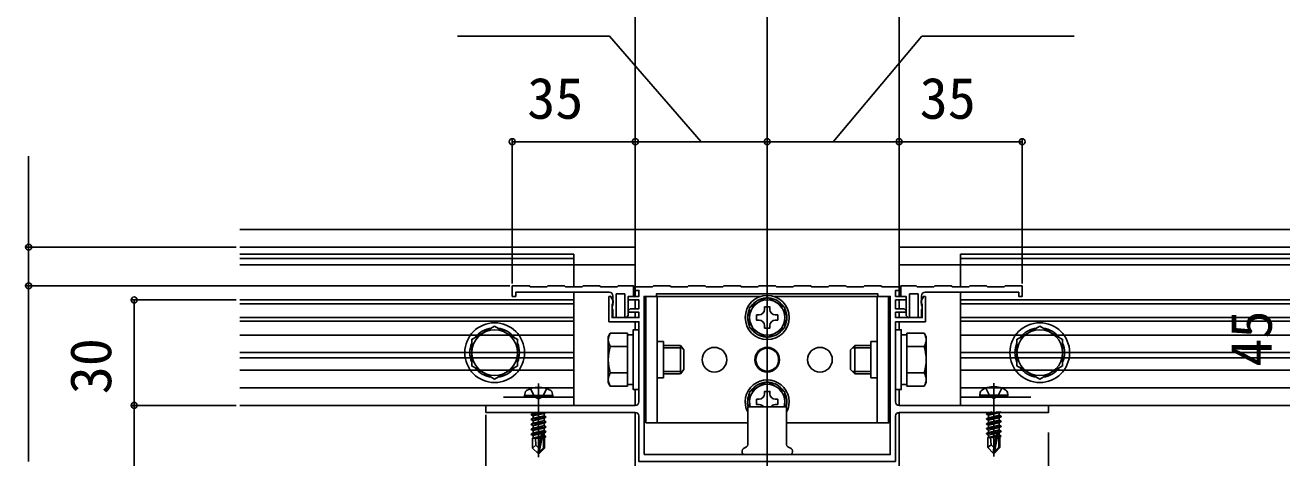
# Model space of a CAD drawing. Units: millimetres, scale not verified. Extents: x -700 to 700, y -1044 to 1038.
# Drawn here: x -400.4 to -43, y -490.6 to -367.5 of the extents above; entities that cross this region are included whole.
import ezdxf
from ezdxf.enums import TextEntityAlignment as Align

# ---------------------------------------------------------------- set-up
doc = ezdxf.new("R2010")
doc.units = ezdxf.units.MM
doc.header["$LTSCALE"] = 6
for name, color, linetype in [('0-2_YKK_11', 7, 'Continuous'), ('0-3_YKK_12', 2, 'Continuous'), ('0-4_YKK_13', 4, 'Continuous'), ('0-5_YKK_D', 6, 'Continuous')]:
    doc.layers.add(name, color=color, linetype=linetype)
doc.styles.add('ＭＳ ゴシック', font='')
doc.styles.get('ＭＳ ゴシック').set_extended_font_data('MS Gothic')

msp = doc.modelspace()

# ---------------------------------------------------------------- linework, layer by layer
at = {"layer": '0-2_YKK_11'}
msp.add_line((-152.883, -478.63), (-152.883, -491.63), dxfattribs=at)
for points in [[(-234.283, -443.43), (-260.883, -443.43), (-260.883, -444.63), (-261.883, -444.63), (-261.883, -441.63), (-257.033, -441.63), (-256.733, -441.93), (-252.033, -441.93), (-251.733, -441.63), (-247.033, -441.63), (-246.733, -441.93), (-242.033, -441.93), (-241.733, -441.63), (-237.033, -441.63), (-236.733, -441.93), (-232.033, -441.93), (-231.733, -441.63), (-227.383, -441.63), (-227.383, -444.63), (-228.883, -444.63), (-228.883, -450.054), (-229.513, -450.684), (-229.883, -450.53), (-229.883, -443.93), (-232.283, -443.93), (-232.283, -450.63), (-233.283, -450.63), (-233.283, -448.476), (-233.483, -448.13), (-233.483, -447.53), (-233.363, -447.29), (-233.283, -447.13), (-233.283, -444.43)], [(-225.883, -474.63), (-225.883, -451.83), (-234.383, -451.83), (-234.383, -444.7), (-233.939, -444.581), (-233.183, -445.889), (-233.183, -446.43), (-233.363, -446.705), (-233.483, -446.888), (-233.483, -450.63), (-225.883, -450.63), (-225.883, -449.13), (-228.759, -449.13), (-228.92, -448.742), (-228.308, -448.13), (-225.883, -448.13), (-225.883, -445.63), (-228.883, -445.63), (-228.883, -444.63), (-225.883, -444.63), (-225.883, -442.93), (-226.883, -442.93), (-226.883, -441.93), (-222.033, -441.93), (-221.733, -441.63), (-217.033, -441.63), (-216.733, -441.93), (-212.033, -441.93), (-211.733, -441.63), (-207.033, -441.63), (-206.733, -441.93), (-202.033, -441.93), (-201.733, -441.63), (-197.033, -441.63), (-196.733, -441.93), (-192.033, -441.93), (-191.733, -441.63), (-187.033, -441.63), (-186.733, -441.93), (-182.033, -441.93)], [(-182.033, -441.93), (-181.733, -441.63), (-177.033, -441.63), (-176.733, -441.93), (-172.033, -441.93), (-171.733, -441.63), (-167.033, -441.63), (-166.733, -441.93), (-162.033, -441.93), (-161.733, -441.63), (-157.033, -441.63), (-156.733, -441.93), (-151.883, -441.93), (-151.883, -442.93), (-152.883, -442.93), (-152.883, -444.63), (-149.883, -444.63), (-149.883, -445.63), (-152.883, -445.63), (-152.883, -448.13), (-150.459, -448.13), (-149.847, -448.742), (-150.008, -449.13), (-152.883, -449.13), (-152.883, -450.63), (-145.283, -450.63), (-145.283, -446.888), (-145.403, -446.705), (-145.583, -446.43), (-145.583, -445.889), (-144.828, -444.581), (-144.383, -444.7), (-144.383, -451.83), (-152.883, -451.83), (-152.883, -474.63)], [(-144.483, -443.43), (-117.883, -443.43), (-117.883, -444.63), (-116.883, -444.63), (-116.883, -441.63), (-121.733, -441.63), (-122.033, -441.93), (-126.733, -441.93), (-127.033, -441.63), (-131.733, -441.63), (-132.033, -441.93), (-136.733, -441.93), (-137.033, -441.63), (-141.733, -441.63), (-142.033, -441.93), (-146.733, -441.93), (-147.033, -441.63), (-151.383, -441.63), (-151.383, -444.63), (-149.883, -444.63), (-149.883, -450.054), (-149.254, -450.684), (-148.883, -450.53), (-148.883, -443.93), (-146.483, -443.93), (-146.483, -450.63), (-145.483, -450.63), (-145.483, -448.476), (-145.283, -448.13), (-145.283, -447.53), (-145.403, -447.29), (-145.483, -447.13), (-145.483, -444.43)], [(-226.883, -477.63), (-269.383, -477.63), (-269.383, -475.63), (-226.883, -475.63)], [(-152.883, -491.63), (-225.883, -491.63), (-225.883, -478.63)], [(-151.883, -475.63), (-109.383, -475.63), (-109.383, -477.63), (-151.883, -477.63)]]:
    msp.add_lwpolyline(points, dxfattribs=at)
msp.add_lwpolyline([(-224.383, -489.63), (-154.383, -489.63), (-154.383, -444.63), (-157.883, -444.63), (-157.883, -443.93), (-220.883, -443.93), (-220.883, -444.63), (-224.383, -444.63)], close=True, dxfattribs=at)
for centre, start, end in [((-234.283, -444.43), 0.00001, 89.99999), ((-144.483, -444.43), 90.00001, 179.99999), ((-226.883, -474.63), 270.00001, 359.99999), ((-151.883, -474.63), 180.00001, 269.99999), ((-226.883, -478.63), 0.00001, 89.99999), ((-151.883, -478.63), 90.00001, 179.99999)]:
    msp.add_arc(centre, 1, start, end, dxfattribs=at)
at = {"layer": '0-3_YKK_12'}
for p, q in [((-189.383, 21.37), (-189.383, -915.63)), ((-226.883, 2.37), (-226.883, -434.152)), ((-151.883, 2.37), (-151.883, -430.63)), ((524.426, -425.63), (-339.383, -425.63)), ((-339.383, -430.63), (-226.883, -430.63)), ((-226.883, -430.63), (-226.883, -444.63)), ((-151.883, -430.63), (-151.883, -444.63)), ((-339.383, -432.63), (-244.383, -432.63)), ((-339.383, -433.83), (-244.383, -433.83)), ((-339.383, -435.63), (-226.883, -435.63)), ((-244.383, -441.93), (-244.383, -432.63)), ((-151.883, -435.63), (273.117, -435.63)), ((-134.383, -432.63), (255.617, -432.63)), ((-134.383, -432.63), (-134.383, -441.93)), ((-134.383, -433.83), (255.617, -433.83)), ((-244.383, -475.63), (-244.383, -443.43)), ((-226.883, -445.63), (-226.883, -448.13)), ((-151.883, -445.63), (-151.883, -448.13)), ((-134.383, -443.43), (-134.383, -475.63)), ((-339.383, -446.75), (-244.383, -446.75)), ((-226.883, -449.13), (-226.883, -450.63)), ((-151.883, -449.13), (-151.883, -450.63)), ((-134.383, -446.75), (255.617, -446.75)), ((-339.383, -451.63), (-244.383, -451.63)), ((-226.883, -451.83), (-226.883, -454.13)), ((-151.883, -451.83), (-151.883, -454.13)), ((-134.383, -451.63), (255.617, -451.63)), ((-339.383, -462.13), (-244.383, -462.13)), ((-134.383, -462.13), (255.617, -462.13)), ((-226.883, -471.13), (-226.883, -475.63)), ((-151.883, -471.13), (-151.883, -475.63)), ((-339.383, -475.63), (-244.383, -475.63)), ((-226.883, -477.63), (-226.883, -575.63)), ((-151.883, -477.63), (-151.883, -575.63)), ((-134.383, -475.63), (255.617, -475.63))]:
    msp.add_line(p, q, dxfattribs=at)
msp.add_lwpolyline([(-151.883, -430.63), (273.117, -430.63), (273.117, -442.13)], dxfattribs=at)
at = {"layer": '0-4_YKK_13'}
for p, q in [((-339.383, -445.63), (-244.383, -445.63)), ((-244.383, -475.63), (-244.383, -445.63)), ((-223.883, -480.63), (-223.883, -444.63)), ((-191.133, -444.63), (-223.883, -444.63)), ((-220.683, -444.63), (-220.683, -480.63)), ((-154.883, -444.63), (-187.633, -444.63)), ((-158.083, -444.63), (-158.083, -480.63)), ((-134.383, -445.63), (-134.383, -475.63)), ((255.617, -445.63), (-134.383, -445.63)), ((-191.663, -449.87), (-192.383, -449.87)), ((-339.383, -450.63), (-244.383, -450.63)), ((-187.103, -451.39), (-186.383, -451.39)), ((255.617, -450.63), (-134.383, -450.63)), ((-339.383, -455.63), (-244.383, -455.63)), ((-234.583, -456.13), (-234.003, -455.124)), ((-234.583, -456.13), (-234.583, -469.13)), ((-229.083, -455.124), (-234.003, -455.124)), ((-229.083, -455.124), (-229.083, -470.135)), ((-227.483, -455.58), (-229.083, -455.58)), ((-151.283, -455.58), (-149.683, -455.58)), ((-149.683, -455.124), (-144.764, -455.124)), ((-149.683, -455.124), (-149.683, -470.135)), ((-144.183, -456.13), (-144.764, -455.124)), ((-144.183, -456.13), (-144.183, -469.13)), ((255.617, -455.63), (-134.383, -455.63)), ((-339.383, -460.63), (-244.383, -460.63)), ((-229.083, -458.877), (-234.003, -458.877)), ((-229.083, -458.63), (-229.083, -466.63)), ((-218.883, -457.43), (-220.683, -457.43)), ((-218.883, -457.43), (-218.883, -467.83)), ((-214.033, -458.63), (-218.883, -458.63)), ((-213.385, -459.278), (-218.883, -459.278)), ((-214.033, -466.63), (-214.033, -458.63)), ((-213.083, -459.83), (-214.033, -458.63)), ((-213.083, -465.43), (-213.083, -459.83)), ((-165.683, -459.83), (-164.483, -458.63)), ((-165.683, -465.43), (-165.683, -459.83)), ((-165.131, -459.278), (-159.883, -459.278)), ((-164.483, -458.63), (-159.883, -458.63)), ((-164.483, -466.63), (-164.483, -458.63)), ((-159.883, -457.43), (-159.883, -467.83)), ((-159.883, -457.43), (-158.083, -457.43)), ((-149.683, -458.63), (-149.683, -466.63)), ((-149.683, -458.877), (-144.764, -458.877)), ((255.617, -460.63), (-134.383, -460.63)), ((-339.383, -465.63), (-244.383, -465.63)), ((-229.083, -466.383), (-234.003, -466.383)), ((-218.883, -467.83), (-220.683, -467.83)), ((-213.385, -465.982), (-218.883, -465.982)), ((-218.883, -466.63), (-214.033, -466.63)), ((-213.083, -465.43), (-214.033, -466.63)), ((-165.683, -465.43), (-164.483, -466.63)), ((-165.131, -465.982), (-159.883, -465.982)), ((-159.883, -466.63), (-164.483, -466.63)), ((-159.883, -467.83), (-158.083, -467.83)), ((-149.683, -466.383), (-144.764, -466.383)), ((255.617, -465.63), (-134.383, -465.63)), ((-339.383, -470.63), (-244.383, -470.63)), ((-254.383, -469.43), (-254.383, -490.33)), ((-234.583, -469.13), (-234.003, -470.135)), ((-229.083, -470.135), (-234.003, -470.135)), ((-229.083, -469.68), (-227.483, -469.68)), ((-149.683, -469.68), (-151.283, -469.68)), ((-149.683, -470.135), (-144.764, -470.135)), ((-144.183, -469.13), (-144.764, -470.135)), ((255.617, -470.63), (-134.383, -470.63)), ((-124.946, -469.287), (-124.946, -490.187)), ((-264.383, -473.33), (-244.383, -473.33)), ((-258.383, -472.83), (-258.242, -472.027)), ((-250.383, -472.83), (-258.383, -472.83)), ((-258.383, -472.83), (-258.295, -473.33)), ((-250.471, -473.33), (-258.295, -473.33)), ((-250.383, -472.83), (-250.525, -472.027)), ((-250.383, -472.83), (-250.471, -473.33)), ((-191.663, -473.87), (-192.383, -473.87)), ((-134.383, -473.33), (-114.383, -473.33)), ((-128.946, -472.687), (-128.804, -471.884)), ((-120.946, -472.687), (-128.946, -472.687)), ((-128.946, -472.687), (-128.858, -473.187)), ((-121.034, -473.187), (-128.858, -473.187)), ((-120.946, -472.687), (-121.087, -471.884)), ((-120.946, -472.687), (-121.034, -473.187)), ((-339.383, -475.63), (-244.383, -475.63)), ((-252.583, -477.63), (-256.483, -478.28)), ((-256.483, -478.18), (-253.183, -477.63)), ((-256.483, -478.18), (-255.933, -477.862)), ((-256.483, -478.18), (-256.483, -478.28)), ((-256.483, -478.28), (-255.933, -478.597)), ((-254.904, -477.63), (-255.933, -477.862)), ((-255.933, -477.63), (-255.933, -477.862)), ((-252.833, -478.562), (-255.933, -479.262)), ((-255.933, -478.597), (-255.933, -479.262)), ((-252.833, -477.897), (-252.833, -478.562)), ((-252.283, -478.88), (-252.833, -478.562)), ((-194.883, -476.03), (-194.883, -486.744)), ((-189.383, -476.03), (-194.883, -476.03)), ((-189.383, -476.03), (-183.883, -476.03)), ((-187.103, -475.39), (-186.383, -475.39)), ((-183.883, -476.03), (-183.883, -486.744)), ((255.617, -475.63), (-134.383, -475.63)), ((-123.146, -477.487), (-127.046, -478.137)), ((-127.046, -478.037), (-123.746, -477.487)), ((-127.046, -478.037), (-126.496, -477.719)), ((-127.046, -478.037), (-127.046, -478.137)), ((-127.046, -478.137), (-126.496, -478.454)), ((-127.046, -479.437), (-122.846, -478.737)), ((-125.466, -477.487), (-126.496, -477.719)), ((-126.496, -477.487), (-126.496, -477.719)), ((-123.396, -478.419), (-126.496, -479.119)), ((-126.496, -478.454), (-126.496, -479.119)), ((-123.396, -477.754), (-123.396, -478.419)), ((-122.846, -478.737), (-123.396, -478.419)), ((-122.846, -478.737), (-122.846, -478.837)), ((-256.483, -479.58), (-252.283, -478.88)), ((-252.283, -478.98), (-256.483, -479.68)), ((-256.483, -479.58), (-255.933, -479.262)), ((-256.483, -479.58), (-256.483, -479.68)), ((-256.483, -479.68), (-255.933, -479.997)), ((-256.483, -480.98), (-252.283, -480.28)), ((-252.283, -480.38), (-256.483, -481.08)), ((-256.483, -480.98), (-255.933, -480.662)), ((-256.483, -480.98), (-256.483, -481.08)), ((-256.483, -481.08), (-255.933, -481.397)), ((-256.483, -482.38), (-252.283, -481.68)), ((-252.283, -481.78), (-256.483, -482.48)), ((-256.483, -482.38), (-255.933, -482.062)), ((-256.483, -482.38), (-256.483, -482.48)), ((-252.833, -479.962), (-255.933, -480.662)), ((-255.933, -479.997), (-255.933, -480.662)), ((-252.833, -481.362), (-255.933, -482.062)), ((-255.933, -481.397), (-255.933, -482.062)), ((-252.833, -479.297), (-252.833, -479.962)), ((-252.283, -480.28), (-252.833, -479.962)), ((-252.833, -480.697), (-252.833, -481.362)), ((-252.283, -481.68), (-252.833, -481.362)), ((-252.833, -482.097), (-252.833, -482.762)), ((-252.283, -478.88), (-252.283, -478.98)), ((-252.283, -480.28), (-252.283, -480.38)), ((-252.283, -481.68), (-252.283, -481.78)), ((-194.883, -480.63), (-223.883, -480.63)), ((-122.846, -478.837), (-127.046, -479.537)), ((-127.046, -479.437), (-126.496, -479.119)), ((-127.046, -479.437), (-127.046, -479.537)), ((-127.046, -479.537), (-126.496, -479.854)), ((-127.046, -480.837), (-122.846, -480.137)), ((-122.846, -480.237), (-127.046, -480.937)), ((-127.046, -480.837), (-126.496, -480.519)), ((-127.046, -480.837), (-127.046, -480.937)), ((-127.046, -480.937), (-126.496, -481.254)), ((-127.046, -482.237), (-122.846, -481.537)), ((-122.846, -481.637), (-127.046, -482.337)), ((-127.046, -482.237), (-126.496, -481.919)), ((-127.046, -482.237), (-127.046, -482.337)), ((-127.046, -482.337), (-126.496, -482.654)), ((-123.396, -479.819), (-126.496, -480.519)), ((-126.496, -479.854), (-126.496, -480.519)), ((-123.396, -481.219), (-126.496, -481.919)), ((-126.496, -481.254), (-126.496, -481.919)), ((-123.396, -479.154), (-123.396, -479.819)), ((-122.846, -480.137), (-123.396, -479.819)), ((-123.396, -480.554), (-123.396, -481.219)), ((-122.846, -481.537), (-123.396, -481.219)), ((-123.396, -481.954), (-123.396, -482.619)), ((-122.846, -480.137), (-122.846, -480.237)), ((-122.846, -481.537), (-122.846, -481.637)), ((-256.483, -482.48), (-255.933, -482.797)), ((-256.483, -483.78), (-253.458, -483.276)), ((-253.486, -483.38), (-256.483, -483.88)), ((-256.483, -483.78), (-255.933, -483.462)), ((-256.483, -483.78), (-256.483, -483.88)), ((-256.483, -483.88), (-255.933, -484.197)), ((-256.083, -484.93), (-255.933, -484.862)), ((-256.083, -484.93), (-256.083, -487.78)), ((-253.807, -484.93), (-256.083, -484.93)), ((-252.833, -482.762), (-255.933, -483.462)), ((-255.933, -482.797), (-255.933, -483.462)), ((-253.543, -483.658), (-255.933, -484.197)), ((-255.933, -484.197), (-255.933, -484.862)), ((-253.688, -484.355), (-255.933, -484.862)), ((-253.748, -484.647), (-255.466, -484.93)), ((-253.474, -483.323), (-254.383, -487.708)), ((-253.051, -483.207), (-254.233, -488.906)), ((-253.804, -484.914), (-253.888, -484.93)), ((-253.051, -483.208), (-252.283, -483.08)), ((-252.283, -483.18), (-252.996, -483.299)), ((-252.833, -484.162), (-252.987, -484.197)), ((-252.983, -483.378), (-252.983, -487.656)), ((-252.383, -484.422), (-252.983, -484.521)), ((-252.383, -484.638), (-252.983, -484.754)), ((-252.683, -484.93), (-252.983, -484.93)), ((-252.283, -483.08), (-252.833, -482.762)), ((-252.833, -483.497), (-252.833, -484.162)), ((-252.383, -484.422), (-252.833, -484.162)), ((-252.383, -484.638), (-252.683, -484.811)), ((-252.683, -484.811), (-252.683, -487.78)), ((-252.383, -484.422), (-252.383, -484.638)), ((-252.283, -483.08), (-252.283, -483.18)), ((-127.046, -483.637), (-124.02, -483.132)), ((-124.048, -483.237), (-127.046, -483.737)), ((-127.046, -483.637), (-126.496, -483.319)), ((-127.046, -483.637), (-127.046, -483.737)), ((-127.046, -483.737), (-126.496, -484.054)), ((-126.646, -484.787), (-126.496, -484.719)), ((-126.646, -484.787), (-126.646, -487.637)), ((-124.37, -484.787), (-126.646, -484.787)), ((-123.396, -482.619), (-126.496, -483.319)), ((-126.496, -482.654), (-126.496, -483.319)), ((-124.106, -483.514), (-126.496, -484.054)), ((-126.496, -484.054), (-126.496, -484.719)), ((-124.25, -484.212), (-126.496, -484.719)), ((-124.311, -484.504), (-126.029, -484.787)), ((-124.036, -483.18), (-124.946, -487.565)), ((-123.614, -483.064), (-124.796, -488.762)), ((-124.366, -484.77), (-124.45, -484.787)), ((-123.614, -483.065), (-122.846, -482.937)), ((-122.846, -483.037), (-123.559, -483.155)), ((-123.396, -484.019), (-123.549, -484.054)), ((-123.546, -483.235), (-123.546, -487.512)), ((-122.946, -484.279), (-123.546, -484.378)), ((-122.946, -484.494), (-123.546, -484.611)), ((-123.246, -484.787), (-123.546, -484.787)), ((-122.846, -482.937), (-123.396, -482.619)), ((-123.396, -483.354), (-123.396, -484.019)), ((-122.946, -484.279), (-123.396, -484.019)), ((-122.946, -484.494), (-123.246, -484.668)), ((-123.246, -484.668), (-123.246, -487.637)), ((-122.946, -484.279), (-122.946, -484.494)), ((-122.846, -482.937), (-122.846, -483.037)), ((-255.126, -486.977), (-256.083, -487.78)), ((-254.533, -489.33), (-256.083, -487.78)), ((-254.383, -487.708), (-254.533, -489.33)), ((-254.533, -489.33), (-254.233, -489.33)), ((-254.383, -487.708), (-254.383, -489.33)), ((-252.983, -487.656), (-254.233, -488.906)), ((-254.233, -489.33), (-252.683, -487.78)), ((-254.233, -488.906), (-254.233, -489.33)), ((-252.683, -487.78), (-252.983, -487.656)), ((-196.533, -488.563), (-196.533, -488.88)), ((-196.158, -487.913), (-195.258, -487.394)), ((-182.608, -487.913), (-183.508, -487.394)), ((-182.233, -488.563), (-182.233, -488.88)), ((-125.688, -486.833), (-126.646, -487.637)), ((-125.096, -489.187), (-126.646, -487.637)), ((-124.946, -487.565), (-125.096, -489.187)), ((-125.096, -489.187), (-124.796, -489.187)), ((-124.946, -487.565), (-124.946, -489.187)), ((-123.546, -487.512), (-124.796, -488.762)), ((-124.796, -489.187), (-123.246, -487.637)), ((-124.796, -488.762), (-124.796, -489.187)), ((-123.246, -487.637), (-123.546, -487.512)), ((-189.383, -489.63), (-195.783, -489.63)), ((-189.383, -489.63), (-182.983, -489.63))]:
    msp.add_line(p, q, dxfattribs=at)
for points in [[(-189.383, -444.856), (-194.383, -447.743), (-194.383, -453.517), (-189.383, -456.403), (-184.383, -453.517), (-184.383, -447.743)], [(-266.883, -453.124), (-273.383, -456.877), (-273.383, -464.383), (-266.883, -468.135), (-260.383, -464.383), (-260.383, -456.877)], [(-111.883, -453.124), (-118.383, -456.877), (-118.383, -464.383), (-111.883, -468.135), (-105.383, -464.383), (-105.383, -456.877)], [(-225.883, -471.13), (-225.883, -454.13), (-227.483, -454.13), (-227.483, -471.13)], [(-152.883, -471.13), (-152.883, -454.13), (-151.283, -454.13), (-151.283, -471.13)]]:
    msp.add_lwpolyline(points, close=True, dxfattribs=at)
for points in [[(-154.883, -444.63), (-154.883, -480.63), (-183.883, -480.63)], [(-192.383, -449.87), (-192.383, -451.39), (-191.663, -451.39)], [(-188.623, -448.35), (-188.623, -447.63), (-190.143, -447.63), (-190.143, -448.35)], [(-186.383, -451.39), (-186.383, -449.87), (-187.103, -449.87)], [(-190.143, -452.91), (-190.143, -453.63), (-188.623, -453.63), (-188.623, -452.91)], [(-256.683, -470.85), (-255.528, -473.167), (-254.383, -473.776)], [(-252.083, -470.85), (-253.238, -473.167), (-254.383, -473.776)], [(-189.383, -468.856), (-194.383, -471.743), (-194.383, -476.03)], [(-188.623, -472.35), (-188.623, -471.63), (-190.143, -471.63), (-190.143, -472.35)], [(-184.383, -476.03), (-184.383, -471.743), (-189.383, -468.856)], [(-127.246, -470.707), (-126.091, -473.024), (-124.946, -473.632)], [(-122.646, -470.707), (-123.801, -473.024), (-124.946, -473.632)], [(-192.383, -473.87), (-192.383, -475.39), (-191.663, -475.39)], [(-186.383, -475.39), (-186.383, -473.87), (-187.103, -473.87)], [(-252.37, -477.63), (-252.833, -477.897), (-255.933, -478.597)], [(-122.932, -477.487), (-123.396, -477.754), (-126.496, -478.454)], [(-252.283, -478.98), (-252.833, -479.297), (-255.933, -479.997)], [(-252.283, -480.38), (-252.833, -480.697), (-255.933, -481.397)], [(-252.283, -481.78), (-252.833, -482.097), (-255.933, -482.797)], [(-122.846, -478.837), (-123.396, -479.154), (-126.496, -479.854)], [(-122.846, -480.237), (-123.396, -480.554), (-126.496, -481.254)], [(-122.846, -481.637), (-123.396, -481.954), (-126.496, -482.654)], [(-254.383, -487.708), (-255.126, -486.977), (-255.283, -484.93)], [(-252.283, -483.18), (-252.833, -483.497), (-252.983, -483.531)], [(-124.946, -487.565), (-125.688, -486.833), (-125.846, -484.787)], [(-122.846, -483.037), (-123.396, -483.354), (-123.546, -483.388)]]:
    msp.add_lwpolyline(points, dxfattribs=at)
for centre, radius in [((-189.383, -450.63), 6.25), ((-189.383, -450.63), 5), ((-266.883, -460.63), 8.5), ((-111.883, -460.63), 8.5), ((-266.883, -460.63), 6.5), ((-111.883, -460.63), 6.5), ((-204.383, -462.63), 3.5), ((-189.383, -462.63), 3.5), ((-189.383, -462.63), 3.25), ((-174.383, -462.63), 3.5)]:
    msp.add_circle(centre, radius, dxfattribs=at)
for centre, radius, start, end in [((-189.383, -450.63), 5.575, 93.74848, 146.25152), ((-189.383, -450.63), 5.575, 33.74848, 86.25152), ((-189.383, -450.63), 5.575, 153.74848, 206.25152), ((-191.663, -448.35), 1.52, 270, 0), ((-187.103, -448.35), 1.52, 180, 270), ((-189.383, -450.63), 5.575, 333.74848, 26.25152), ((-266.883, -460.63), 7.05, 97.21814, 142.78186), ((-266.883, -460.63), 7.05, 37.21814, 82.78186), ((-189.383, -450.63), 5.575, 213.74848, 266.25152), ((-191.663, -452.91), 1.52, 0, 90), ((-189.383, -450.63), 5.575, 273.74848, 326.25152), ((-187.103, -452.91), 1.52, 90, 180), ((-111.883, -460.63), 7.05, 97.21814, 142.78186), ((-111.883, -460.63), 7.05, 37.21814, 82.78186), ((-231.261, -457.001), 3.323, 145.61575, 214.38425), ((-147.506, -457.001), 3.323, 325.61575, 34.38425), ((-266.883, -460.63), 7.05, 157.21814, 202.78186), ((-266.883, -460.63), 7.05, 337.21814, 22.78186), ((-222.164, -462.63), 12.419, 162.41205, 197.58795), ((-156.603, -462.63), 12.419, 342.41205, 17.58795), ((-111.883, -460.63), 7.05, 157.21814, 202.78186), ((-111.883, -460.63), 7.05, 337.21814, 22.78186), ((-266.883, -460.63), 7.05, 217.21814, 262.78186), ((-266.883, -460.63), 7.05, 277.21814, 322.78186), ((-231.261, -468.259), 3.323, 145.61575, 214.38425), ((-147.506, -468.259), 3.323, 325.61575, 34.38425), ((-111.883, -460.63), 7.05, 217.21814, 262.78186), ((-111.883, -460.63), 7.05, 277.21814, 322.78186), ((-257.355, -472.184), 0.9, 122.05588, 170), ((-254.383, -476.93), 6.5, 57.94412, 122.05588), ((-251.411, -472.184), 0.9, 10, 57.94412), ((-189.383, -474.63), 6.25, 331.64183, 208.3571), ((-189.383, -474.63), 5, 343.73969, 196.26031), ((-189.383, -474.63), 5.575, 93.74848, 146.25152), ((-189.383, -474.63), 5.575, 33.74848, 86.25152), ((-127.918, -472.04), 0.9, 122.05588, 170), ((-124.946, -476.787), 6.5, 57.94412, 122.05588), ((-121.974, -472.04), 0.9, 10, 57.94412), ((-189.383, -474.63), 5.575, 153.74848, 194.54396), ((-191.663, -472.35), 1.52, 270, 0), ((-187.103, -472.35), 1.52, 180, 270), ((-189.383, -474.63), 5.575, 345.45604, 26.25152), ((-191.663, -476.91), 1.52, 35.37613, 90), ((-187.103, -476.91), 1.52, 90, 144.62387), ((-253.232, -483.378), 0.248, 0, 167.19096), ((-123.794, -483.235), 0.248, 0, 167.19096), ((-195.783, -488.563), 0.75, 120, 180), ((-195.783, -488.88), 0.75, 180, 270), ((-195.633, -486.744), 0.75, 300, 0), ((-183.133, -486.744), 0.75, 180, 240), ((-182.983, -488.88), 0.75, 270, 0), ((-182.983, -488.563), 0.75, 0, 60)]:
    msp.add_arc(centre, radius, start, end, dxfattribs=at)
at = {"layer": '0-5_YKK_D'}
for p, q in [((-261.883, -440.93), (-261.883, -399.63)), ((-226.883, -420.63), (-226.883, -399.63)), ((-226.883, -420.63), (-226.883, -399.63)), ((-189.383, -420.63), (-189.383, -399.63)), ((-189.383, -420.63), (-189.383, -399.63)), ((-151.883, -420.63), (-151.883, -399.63)), ((-151.883, -420.63), (-151.883, -399.63)), ((-116.883, -440.93), (-116.883, -399.63)), ((-226.883, -400.63), (-261.883, -400.63)), ((-189.383, -400.63), (-226.883, -400.63)), ((-189.383, -400.63), (-151.883, -400.63)), ((-151.883, -400.63), (-116.883, -400.63)), ((-340.383, -430.63), (-400.383, -430.63)), ((-262.583, -441.63), (-400.383, -441.63)), ((-262.583, -441.63), (-400.383, -441.63)), ((-399.383, -491.63), (-399.383, -441.63)), ((-340.383, -445.63), (-370.383, -445.63)), ((-369.383, -445.63), (-369.383, -475.63)), ((-340.383, -475.63), (-370.383, -475.63)), ((-340.383, -475.63), (-370.383, -475.63)), ((-269.383, -478.33), (-269.383, -522.63)), ((-109.383, -483.33), (-109.383, -522.63))]:
    msp.add_line(p, q, dxfattribs=at)
for points in [[(-208.133, -400.63), (-234.197, -370.63), (-277.47, -370.63)], [(-170.633, -400.63), (-145.398, -370.63), (-102.125, -370.63)], [(-399.383, -441.63), (-399.383, -430.63), (-399.383, -404.775)], [(-369.383, -475.63), (-369.383, -491.63), (-369.383, -520.575)]]:
    msp.add_lwpolyline(points, dxfattribs=at)
for centre in [(-261.883, -400.63), (-226.883, -400.63), (-226.883, -400.63), (-189.383, -400.63), (-189.383, -400.63), (-151.883, -400.63), (-151.883, -400.63), (-116.883, -400.63), (-399.383, -430.63), (-399.383, -441.63), (-399.383, -441.63), (-369.383, -445.63), (-369.383, -475.63), (-369.383, -475.63)]:
    msp.add_circle(centre, 0.85, dxfattribs=at)

# ---------------------------------------------------------------- texts
at = {"layer": '0-5_YKK_D', "style": 'ＭＳ ゴシック'}
for p in [(-257.62, -397.63), (-146.02, -397.63)]:
    msp.add_text('35', height=11.73, dxfattribs=at).set_placement(p, align=Align.BOTTOM_LEFT)
for s, p in [('45', (-42.383, -464.584)), ('30', (-372.383, -472.448))]:
    msp.add_text(s, height=11.73, rotation=90, dxfattribs=at).set_placement(p, align=Align.BOTTOM_LEFT)

doc.saveas('drawing.dxf')
